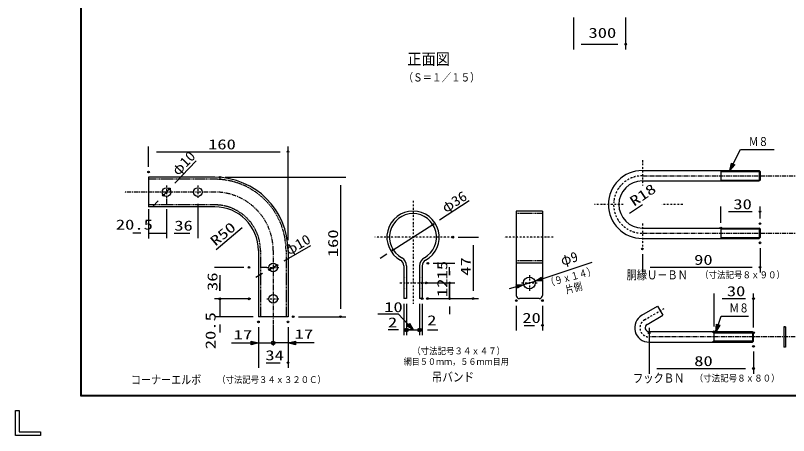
# Model space of a CAD drawing. Units: millimetres, scale not verified. Extents: x -4425 to 4425, y -3150 to 3150.
# Drawn here: x -4425 to 10, y -3150 to -740 of the extents above; entities that cross this region are included whole.
import ezdxf
from ezdxf.enums import TextEntityAlignment as Align

# ---------------------------------------------------------------- set-up
doc = ezdxf.new("R2010")
doc.units = ezdxf.units.MM
doc.header["$LTSCALE"] = 20
doc.header["$PDMODE"] = 32
doc.header["$PDSIZE"] = 10
for name, pattern in [('USER1', [1.01, 0.5, -0.25, 0.01, -0.25]), ('USER2', [0.26, 0.01, -0.25]), ('USER3', [0.375, 0.25, -0.125]), ('USER4', [2, 1.25, -0.25, 0.25, -0.25])]:
    doc.linetypes.add(name, pattern=pattern)
for name, color, linetype, lineweight in [('0-0_1', 7, 'Continuous', 25), ('0-1_0', 1, 'Continuous', 25), ('0-3_DIMENS-D', 2, 'Continuous', 25), ('0-4_WAKU', 7, 'Continuous', 25), ('0-5_EXTCNT-L', 4, 'Continuous', 25), ('0-7_Hatch', 4, 'Continuous', 25)]:
    doc.layers.add(name, color=color, linetype=linetype, lineweight=lineweight)
doc.layers.add('0-2_DEFPOINTS', color=7, linetype='Continuous')
doc.styles.add('ＭＳ ゴシック', font='')
doc.styles.get('ＭＳ ゴシック').set_extended_font_data('MS Gothic')

msp = doc.modelspace()

# ---------------------------------------------------------------- linework, layer by layer
at = {"layer": '0-0_1', "color": 4, "linetype": 'USER1'}
for p, q in [((-828.44, -1569.41), (-828.44, -1714.57)), ((-3558.9, -1715.67), (-3558.9, -1790.67)), ((-3378.9, -1715.67), (-3378.9, -1790.67)), ((-2144.15, -1803.77), (-2144.15, -2394.98)), ((-938.28, -1824.41), (-1103.9, -1824.41)), ((-597.13, -1824.41), (-718.59, -1824.41)), ((-828.44, -1934.25), (-828.44, -2079.41)), ((-1916.19, -2011.92), (-2363.1, -2011.92)), ((-1340.31, -2011.92), (-1622.25, -2011.92)), ((-2983.9, -2185.67), (-2908.9, -2185.67)), ((-1476.78, -2229.38), (-1476.78, -2319.36)), ((-2219.13, -2274.37), (-2069.16, -2274.37)), ((-1521.77, -2274.37), (-1431.79, -2274.37)), ((-2983.9, -2365.67), (-2908.9, -2365.67)), ((-816.25, -2486.26), (-703.07, -2420.91))]:
    msp.add_line(p, q, dxfattribs=at)
at = {"layer": '0-0_1'}
for p, q in [((-828.44, -1629.41), (-158.31, -1629.41)), ((-378.44, -1629.41), (-378.44, -1689.41)), ((-153.44, -1634.29), (-158.31, -1629.41)), ((-158.31, -1629.41), (-158.31, -1689.41)), ((-153.44, -1634.29), (-153.44, -1684.54)), ((-3281.4, -1668.17), (-3661.4, -1668.17)), ((-3661.4, -1668.17), (-3661.4, -1838.17)), ((-153.44, -1684.54), (-158.31, -1689.41)), ((-828.44, -1689.41), (-158.31, -1689.41)), ((-3558.9, -1790.67), (-3558.9, -1820.67)), ((-3558.9, -1790.67), (-3558.9, -1820.67)), ((-3281.4, -1838.17), (-3661.4, -1838.17)), ((-1551.77, -1861.95), (-1551.77, -2345.6)), ((-1401.8, -1861.95), (-1551.77, -1861.95)), ((-1401.8, -1861.95), (-1401.8, -2345.6)), ((-828.44, -1959.41), (-158.31, -1959.41)), ((-378.44, -1959.41), (-378.44, -2019.41)), ((-153.44, -1964.29), (-158.31, -1959.41)), ((-158.31, -1959.41), (-158.31, -2019.41)), ((-153.44, -1964.29), (-153.44, -2014.54)), ((-828.44, -2019.41), (-158.31, -2019.41)), ((-153.44, -2014.54), (-158.31, -2019.41)), ((-2861.4, -2088.17), (-2861.4, -2058.17)), ((-3031.4, -2088.17), (-3031.4, -2468.17)), ((-1401.8, -2161.89), (-1551.77, -2161.89)), ((-2983.9, -2185.67), (-3013.9, -2185.67)), ((-2196.64, -2176.37), (-2196.64, -2364.35)), ((-2181.64, -2176.37), (-2181.64, -2364.35)), ((-2106.65, -2176.37), (-2106.65, -2364.35)), ((-2091.66, -2176.37), (-2091.66, -2364.35)), ((-2181.64, -2364.35), (-2196.64, -2364.35)), ((-2091.66, -2364.35), (-2106.65, -2364.35)), ((-1420.54, -2364.35), (-1533.02, -2364.35)), ((-831.25, -2460.28), (-741.13, -2408.24)), ((-741.13, -2408.24), (-711.13, -2460.2)), ((-801.25, -2512.24), (-711.13, -2460.2)), ((-2946.4, -2517.51), (-2946.4, -2547.51)), ((-790, -2531.72), (-790, -2561.72)), ((-415.94, -2614.22), (-415.94, -2554.22)), ((-190.94, -2608.22), (-190.94, -2560.22)), ((-790, -2614.22), (-196.94, -2614.22))]:
    msp.add_line(p, q, dxfattribs=at)
at = {"layer": '0-0_1', "color": 4}
for p, q in [((-378.44, -1634.29), (-153.44, -1634.29)), ((-378.44, -1684.54), (-153.44, -1684.54)), ((-378.44, -1964.29), (-153.44, -1964.29)), ((-378.44, -2014.54), (-153.44, -2014.54)), ((-1444.34, -2265.1), (-1116.85, -2154.39)), ((-1934.19, -2364.35), (-1934.19, -2274.37)), ((-1509.23, -2283.64), (-1444.34, -2265.1)), ((-2196.64, -2394.34), (-2196.64, -2559.31)), ((-2181.64, -2394.34), (-2181.64, -2559.31)), ((-2106.65, -2394.34), (-2106.65, -2559.31)), ((-2091.66, -2394.34), (-2091.66, -2559.31)), ((-2946.4, -2547.51), (-2946.4, -2633.17)), ((-2196.64, -2544.31), (-2181.64, -2544.31)), ((-2171.14, -2544.31), (-2117.15, -2544.31)), ((-2091.66, -2544.31), (-2106.65, -2544.31)), ((-790, -2561.72), (-790, -2779.22)), ((-426.33, -2554.22), (-415.94, -2560.22)), ((-415.94, -2560.22), (-190.94, -2560.22)), ((-415.94, -2608.22), (-426.33, -2614.22)), ((-190.94, -2608.22), (-415.94, -2608.22)), ((-3031.4, -2618.17), (-2946.4, -2618.17))]:
    msp.add_line(p, q, dxfattribs=at)
at = {"layer": '0-0_1', "linetype": 'USER3'}
for p, q in [((-3281.4, -1679.67), (-3661.4, -1679.67)), ((-3281.4, -1826.67), (-3661.4, -1826.67)), ((-1401.8, -1876.95), (-1551.77, -1876.95)), ((-3019.9, -2088.17), (-3019.9, -2468.17)), ((-2872.9, -2088.17), (-2872.9, -2468.17)), ((-1401.8, -2146.89), (-1551.77, -2146.89))]:
    msp.add_line(p, q, dxfattribs=at)
at = {"layer": '0-0_1', "color": 4, "linetype": 'USER4'}
for p, q in [((-828.44, -1659.41), (243.24, -1659.41)), ((-3281.4, -1753.17), (-3802.4, -1753.17)), ((-828.44, -1989.41), (243.24, -1989.41)), ((-2946.4, -2088.17), (-2946.4, -2517.51)), ((208.24, -2584.22), (-790, -2584.22))]:
    msp.add_line(p, q, dxfattribs=at)
at = {"layer": '0-0_1', "linetype": 'USER2'}
for p, q in [((-2196.64, -2240.62), (-2181.64, -2240.62)), ((-2106.65, -2240.62), (-2091.66, -2240.62)), ((-2196.64, -2308.11), (-2181.64, -2308.11)), ((-2106.65, -2308.11), (-2091.66, -2308.11))]:
    msp.add_line(p, q, dxfattribs=at)
at = {"layer": '0-0_1', "color": 4}
for points in [[(-325.94, -1629.41), (-265.94, -1509.41), (-71.69, -1509.41)], [(-302.46, -1594.19), (-316.55, -1610.63), (-311.85, -1589.5)], [(-1402.88, -2256.62), (-1424.45, -2258.37), (-1406.24, -2246.68)], [(-1589.98, -2306.71), (-1509.23, -2283.64), (-1546.72, -2305.27), (-1552.49, -2285.08), (-1509.23, -2283.64)], [(-1551.04, -2290.13), (-1529.41, -2289.4), (-1548.16, -2300.22)], [(-2142.82, -2544.31), (-2226.63, -2454.33), (-2346.61, -2454.33)], [(-406.94, -2554.22), (-376.94, -2464.22), (-220.38, -2464.22)], [(-2167.6, -2510.01), (-2157.13, -2528.95), (-2175.28, -2517.16)], [(-388.67, -2516.04), (-400.3, -2534.3), (-398.64, -2512.72)], [(-3186.4, -2618.17), (-3031.4, -2618.17), (-3073.4, -2628.67), (-3073.4, -2607.67), (-3031.4, -2618.17)], [(-3073.4, -2612.92), (-3052.4, -2618.17), (-3073.4, -2623.42)], [(-2861.4, -2618.17), (-2946.4, -2618.17), (-2946.4, -2607.67)], [(-2711.4, -2618.17), (-2861.4, -2618.17), (-2819.4, -2607.67), (-2819.4, -2628.67), (-2861.4, -2618.17)], [(-2819.4, -2623.42), (-2840.4, -2618.17), (-2819.4, -2612.92)]]:
    msp.add_lwpolyline(points, dxfattribs=at)
for points in [[(-297.76, -1596.54), (-325.94, -1629.41), (-316.55, -1587.15)], [(-1401.19, -2261.59), (-1444.34, -2265.1), (-1407.92, -2241.7)], [(-2163.76, -2506.43), (-2142.82, -2544.31), (-2179.12, -2520.74)], [(-383.69, -2517.7), (-406.94, -2554.22), (-403.62, -2511.06)]]:
    msp.add_lwpolyline(points, close=True, dxfattribs=at)
at = {"layer": '0-0_1'}
for points in [[(-2861.4, -2088.17), (-2861.4, -2468.17), (-3031.4, -2468.17)], [(-190.94, -2560.22), (-196.94, -2554.22), (-790, -2554.22)], [(-196.94, -2554.22), (-196.94, -2614.22), (-190.94, -2608.22)]]:
    msp.add_lwpolyline(points, dxfattribs=at)
msp.add_circle((-1476.78, -2274.37), 33.74, dxfattribs=at)
at = {"layer": '0-0_1', "color": 4}
for centre, radius in [((-2181.64, -2544.31), 10.5), ((-2181.64, -2544.31), 6.82), ((-2106.65, -2544.31), 10.5), ((-2106.65, -2544.31), 6.82), ((-2946.4, -2618.17), 10.5), ((-2946.4, -2618.17), 6.83)]:
    msp.add_circle(centre, radius, dxfattribs=at)
at = {"layer": '0-0_1'}
for centre, radius, start, end in [((-828.44, -1824.41), 195, 90.0001, 270), ((-3281.4, -2088.17), 420, 0, 90), ((-828.44, -1824.41), 135, 90, 270), ((-3281.4, -2088.17), 250, 0, 90), ((-2144.15, -2011.92), 149.97, 298.68539, 241.31458), ((-2144.15, -2011.92), 134.97, 298.68539, 241.31458), ((-2234.13, -2176.37), 37.49, 0, 61.31461), ((-2234.13, -2176.37), 52.49, 0, 61.31458), ((-2054.17, -2176.37), 52.49, 118.68541, 180), ((-2054.17, -2176.37), 37.49, 118.6854, 180), ((-1533.02, -2345.6), 18.75, 180, 270), ((-1420.54, -2345.6), 18.75, 270, 0), ((-790, -2531.72), 82.5, 119.99996, 270), ((-790, -2531.72), 22.5, 119.99995, 270)]:
    msp.add_arc(centre, radius, start, end, dxfattribs=at)
at = {"layer": '0-0_1', "linetype": 'USER3'}
for radius in [408.5, 261.5]:
    msp.add_arc((-3281.4, -2088.17), radius, 0, 90, dxfattribs=at)
at = {"layer": '0-0_1', "color": 4, "linetype": 'USER1'}
for centre, radius, start in [((-828.44, -1824.41), 165, 90), ((-790, -2531.72), 52.5, 119.99998)]:
    msp.add_arc(centre, radius, start, 270, dxfattribs=at)
at = {"layer": '0-0_1', "color": 4, "linetype": 'USER4'}
msp.add_arc((-3281.4, -2088.17), 335, 0, 90, dxfattribs=at)
at = {"layer": '0-1_0'}
for p, q in [((-1224.49, -752.41), (-1224.49, -934.8)), ((-924.55, -752.41), (-924.55, -934.8)), ((-1886.19, -2011.92), (-1769.22, -2011.92)), ((-2028.75, -2161.89), (-1904.19, -2161.89)), ((-2061.66, -2274.37), (-1904.19, -2274.37)), ((-2039.16, -2274.37), (-1904.19, -2274.37)), ((-2196.64, -2394.35), (-2196.64, -2574.31)), ((-2181.64, -2394.35), (-2181.64, -2574.31)), ((-2106.65, -2394.35), (-2106.65, -2574.31)), ((-2091.66, -2394.35), (-2091.66, -2574.31)), ((-2061.66, -2364.35), (-1769.22, -2364.35)), ((-2031.66, -2364.35), (-1904.19, -2364.35)), ((-2181.64, -2424.34), (-2181.64, -2574.31)), ((-2106.65, -2424.34), (-2106.65, -2574.31)), ((-1551.77, -2405.6), (-1551.77, -2547.8)), ((-1401.8, -2405.6), (-1401.8, -2547.8))]:
    msp.add_line(p, q, dxfattribs=at)
at = {"layer": '0-1_0', "color": 2}
for p, q in [((-1179.49, -904.8), (-969.55, -904.8)), ((-1799.22, -2056.92), (-1799.22, -2319.35)), ((-1934.19, -2229.37), (-1934.19, -2184.37)), ((-1934.19, -2206.89), (-1934.19, -2229.37)), ((-1934.19, -2274.37), (-1934.19, -2364.35)), ((-1934.19, -2409.35), (-1934.19, -2454.35)), ((-1506.77, -2517.8), (-1446.8, -2517.8)), ((-2241.64, -2544.31), (-2286.64, -2544.31)), ((-2226.64, -2544.31), (-2271.64, -2544.31)), ((-2151.65, -2544.31), (-2196.65, -2544.31)), ((-2196.64, -2544.31), (-2181.64, -2544.31)), ((-2181.64, -2544.31), (-2106.65, -2544.31)), ((-2136.64, -2544.31), (-2091.64, -2544.31)), ((-2106.65, -2544.31), (-2091.66, -2544.31)), ((-2061.65, -2544.31), (-2016.65, -2544.31)), ((-2046.66, -2544.31), (-2001.66, -2544.31))]:
    msp.add_line(p, q, dxfattribs=at)
at = {"layer": '0-2_DEFPOINTS'}
for p in [(-924.55, -904.8), (-2861.4, -1521.98), (-3661.4, -1638.17), (-3251.4, -1668.17), (-3576.08, -1771.33), (-3541.71, -1735.01), (-153.44, -1865.24), (-2030.7, -1938.8), (-153.44, -1934.29), (-378.44, -1959.41), (-1916.19, -2011.92), (-153.44, -2044.54), (-2861.4, -2058.17), (-2257.6, -2085.04), (-828.44, -2079.41), (-2924.78, -2173.11), (-2058.75, -2161.89), (-3085.11, -2185.67), (-2968.01, -2198.23), (-153.44, -2184.41), (-2091.66, -2274.37), (-2069.16, -2274.37), (-1934.19, -2274.37), (-3252.61, -2365.67), (-3085.11, -2365.67), (-2091.66, -2364.35), (-2061.66, -2364.35), (-1934.19, -2364.35), (-1799.22, -2364.35), (-1551.77, -2375.6), (-1401.8, -2375.6), (-190.94, -2364.24), (-2831.4, -2468.17), (-2560.61, -2468.17), (-3031.4, -2498.17), (-2861.4, -2498.17), (-1401.8, -2517.8), (-790, -2561.72), (-415.94, -2554.22), (-190.94, -2560.22), (-190.94, -2638.22), (-2861.4, -2731.98), (-190.94, -2765.24)]:
    msp.add_point(p, dxfattribs=at)
at = {"layer": '0-3_DIMENS-D'}
for p, q in [((-1821.4, -1803.91), (-1992.87, -1914.42)), ((-2257.6, -2085.04), (-2030.7, -1938.8)), ((-2295.42, -2109.42), (-2333.25, -2133.8))]:
    msp.add_line(p, q, dxfattribs=at)
at = {"layer": '0-4_WAKU'}
for p, q in [((-4048.13, -2922.98), (-4048.13, 2923.02)), ((-4403.64, -3006.73), (-4403.64, -3128.49)), ((-4281.88, -3149.98), (-4425.13, -3149.98))]:
    msp.add_line(p, q, dxfattribs=at)
msp.add_lwpolyline([(-4050.13, 2925.02), (4199.87, 2925.02), (4199.87, -2924.98), (-4050.13, -2924.98)], close=True, dxfattribs=at)
for points in [[(4197.87, 2923.02), (4197.87, -2922.98), (-4048.13, -2922.98)], [(4195.87, 2921.02), (4195.87, -2920.98), (-4046.13, -2920.98)], [(-4046.13, -2920.98), (-4046.13, 2921.02), (4195.87, 2921.02)], [(-4425.13, -3149.98), (-4425.13, -3006.73), (-4403.64, -3006.73)], [(-4403.64, -3128.49), (-4281.88, -3128.49), (-4281.88, -3149.98)]]:
    msp.add_lwpolyline(points, dxfattribs=at)
at = {"layer": '0-5_EXTCNT-L', "color": 1}
for p, q in [((-3661.4, -1608.17), (-3661.4, -1491.98)), ((-2861.4, -2028.17), (-2861.4, -1491.98)), ((-3221.4, -1668.17), (-2530.61, -1668.17)), ((-3661.4, -1851.26), (-3661.4, -2018.76)), ((-3558.9, -1850.67), (-3558.9, -2018.17)), ((-3378.9, -1820.67), (-3378.9, -2018.17)), ((-378.44, -1929.41), (-378.44, -1835.24)), ((-153.44, -1904.29), (-153.44, -1835.24)), ((-3558.9, -1941.86), (-3558.9, -2018.17)), ((-3661.4, -1959.36), (-3661.4, -2018.17)), ((-153.44, -2074.54), (-153.44, -2214.41)), ((-828.44, -2109.41), (-828.44, -2214.41)), ((-3115.11, -2185.67), (-3282.61, -2185.67)), ((-415.94, -2524.22), (-415.94, -2334.24)), ((-190.94, -2530.22), (-190.94, -2334.24)), ((-3115.11, -2365.67), (-3282.61, -2365.67)), ((-3073.9, -2365.67), (-3282.61, -2365.67)), ((-3061.4, -2468.17), (-3282.61, -2468.17)), ((-2801.4, -2468.17), (-2530.61, -2468.17)), ((-3031.4, -2528.17), (-3031.4, -2761.98)), ((-2861.4, -2528.17), (-2861.4, -2761.98)), ((-790, -2591.72), (-790, -2795.24)), ((-190.94, -2668.22), (-190.94, -2795.24))]:
    msp.add_line(p, q, dxfattribs=at)
at = {"layer": '0-5_EXTCNT-L', "color": 2}
for p, q in [((-3616.4, -1521.98), (-2906.4, -1521.98)), ((-2560.61, -1713.17), (-2560.61, -2423.17)), ((-903.02, -1874.78), (-828.44, -1824.41)), ((-333.44, -1865.24), (-198.44, -1865.24)), ((-3706.4, -1988.17), (-3751.4, -1988.17)), ((-3661.4, -1988.17), (-3558.9, -1988.17)), ((-3513.9, -1988.17), (-3423.9, -1988.17)), ((-3513.9, -1988.17), (-3468.9, -1988.17)), ((-3274.2, -2081.72), (-3124.8, -1956.4)), ((-783.44, -2184.41), (-198.44, -2184.41)), ((-3252.61, -2230.67), (-3252.61, -2320.67)), ((-3252.61, -2320.67), (-3252.61, -2275.67)), ((-3252.61, -2365.67), (-3252.61, -2468.17)), ((-370.94, -2364.24), (-235.94, -2364.24)), ((-3252.61, -2513.17), (-3252.61, -2558.17)), ((-2986.4, -2731.98), (-2906.4, -2731.98)), ((-745, -2765.24), (-235.94, -2765.24))]:
    msp.add_line(p, q, dxfattribs=at)
at = {"layer": '0-7_Hatch', "color": 2}
for p, q in [((-3389.15, -1573.74), (-3510.79, -1702.32)), ((-3576.08, -1771.33), (-3541.71, -1735.01)), ((-3607, -1804.02), (-3637.93, -1836.71)), ((-2732.82, -2061.6), (-2885.87, -2150.51)), ((-2968.01, -2198.23), (-2924.78, -2173.11)), ((-3006.92, -2220.83), (-3045.83, -2243.43))]:
    msp.add_line(p, q, dxfattribs=at)
at = {"layer": '0-7_Hatch'}
for p, q in [((-17.38, -2527.06), (-17.38, -2642.06)), ((-6.38, -2527.06), (-17.38, -2527.06)), ((-6.38, -2527.06), (-6.38, -2642.06)), ((-6.38, -2642.06), (-17.38, -2642.06))]:
    msp.add_line(p, q, dxfattribs=at)
msp.add_lwpolyline([(-6.38, -2527.06), (-17.38, -2527.06), (-6.38, -2527.06)], dxfattribs=at)
at = {"layer": '0-7_Hatch', "color": 8}
for centre in [(-3558.9, -1753.17), (-3378.9, -1753.17), (-2946.4, -2185.67), (-2946.4, -2365.67)]:
    msp.add_circle(centre, 25, dxfattribs=at)

# ---------------------------------------------------------------- texts
at = {"layer": '0-0_1', "color": 4, "style": 'ＭＳ ゴシック'}
for s, height, width, p in [('正面図', 66.26, 0.9, (-2176.8, -1042.59)), ('（Ｓ＝１／１５）', 45.89, 0.85, (-2198.55, -1132.4)), ('Ｍ８', 50.44, 0.8, (-218.69, -1504.13)), ('胴縁Ｕ－ＢＮ', 50.44, 0.85, (-918.6, -2269.11)), ('（寸法記号８ｘ９０）', 38.71, 0.9, (-497.85, -2259.35)), ('Ｍ８', 50.44, 0.8, (-329.69, -2458.94)), ('17', 53.04, 1.5, (-3174.12, -2613.31)), ('17', 53.04, 1.5, (-2824.91, -2610.01)), ('（寸法記号３４ｘ４７）', 38.4, 0.9, (-2148.68, -2695.76)), ('網目５０ｍｍ，５６ｍｍ目用', 36.86, 0.9, (-2198.17, -2755.45)), ('吊バンド', 52.47, 0.85, (-2036.96, -2855.93)), ('フックＢＮ', 50.94, 0.85, (-882.6, -2861.71)), ('コーナーエルボ', 49.67, 0.85, (-3762.47, -2869.75)), ('（寸法記号３４ｘ３２０Ｃ）', 38.02, 0.9, (-3267.57, -2860.01)), ('（寸法記号８ｘ８０）', 38.71, 0.9, (-528.6, -2851.85))]:
    msp.add_text(s, height=height, dxfattribs=dict(at, width=width)).set_placement(p, align=Align.BOTTOM_LEFT)
at = {"layer": '0-0_1', "color": 4, "style": 'ＭＳ ゴシック', "width": 0.8}
for s, p in [('（９ｘ１４）', (-1370.86, -2311)), ('片側', (-1259.78, -2349.27))]:
    msp.add_text(s, height=43.29, rotation=15, dxfattribs=at).set_placement(p, align=Align.BOTTOM_LEFT)
at = {"layer": '0-1_0', "color": 3, "style": 'ＭＳ ゴシック', "width": 1.35}
for s, p in [('300', (-1137.52, -885.9)), ('10', (-2309.65, -2459.41)), ('2', (-2288.14, -2547.41)), ('2', (-2063.16, -2535.41)), ('20', (-1517.28, -2521.4))]:
    msp.add_text(s, height=57.77, dxfattribs=at).set_placement(p, align=Align.BOTTOM_LEFT)
at = {"layer": '0-1_0', "color": 3, "style": 'ＭＳ ゴシック'}
msp.add_text('φ9', height=57.73, rotation=15.772, dxfattribs=at).set_placement((-1283.31, -2191.82), align=Align.BOTTOM_LEFT)
at = {"layer": '0-1_0', "color": 3, "style": 'ＭＳ ゴシック', "width": 1.35}
for s, p in [('15', (-1930.59, -2254.13)), ('47', (-1795.61, -2233.13)), ('12', (-1930.59, -2355.36))]:
    msp.add_text(s, height=57.77, rotation=90, dxfattribs=at).set_placement(p, align=Align.BOTTOM_LEFT)
at = {"layer": '0-3_DIMENS-D', "color": 3, "style": 'ＭＳ ゴシック', "width": 1.1}
msp.add_text('φ36', height=57.77, rotation=32.802, dxfattribs=at).set_placement((-1946.79, -1889.01), align=Align.BOTTOM_LEFT)
at = {"layer": '0-5_EXTCNT-L', "color": 3, "style": 'ＭＳ ゴシック', "width": 1.35}
for s, p in [('160', (-3319.9, -1525.58)), ('30', (-306.44, -1868.85)), ('20.5', (-3849.13, -1985.86)), ('36', (-3513.9, -1991.77)), ('90', (-531.44, -2188.01)), ('30', (-343.94, -2367.85)), ('34', (-2991.4, -2735.58)), ('80', (-530.97, -2768.85))]:
    msp.add_text(s, height=57.77, dxfattribs=at).set_placement(p, align=Align.BOTTOM_LEFT)
for s, rotation, p in [('R18', 34.034, (-866.16, -1851.79)), ('R50', 39.99, (-3266.14, -2079.66)), ('160', 90, (-2557.01, -2126.67)), ('36', 90, (-3249.01, -2320.67)), ('20.5', 90, (-3259.88, -2654.54))]:
    msp.add_text(s, height=57.77, rotation=rotation, dxfattribs=at).set_placement(p, align=Align.BOTTOM_LEFT)
at = {"layer": '0-7_Hatch', "color": 3, "style": 'ＭＳ ゴシック', "width": 1.1}
for rotation, p in [(46.587, (-3479.51, -1674.5)), (30.153, (-2848, -2132.67))]:
    msp.add_text('φ10', height=57.77, rotation=rotation, dxfattribs=at).set_placement(p, align=Align.BOTTOM_LEFT)

doc.saveas('drawing.dxf')
